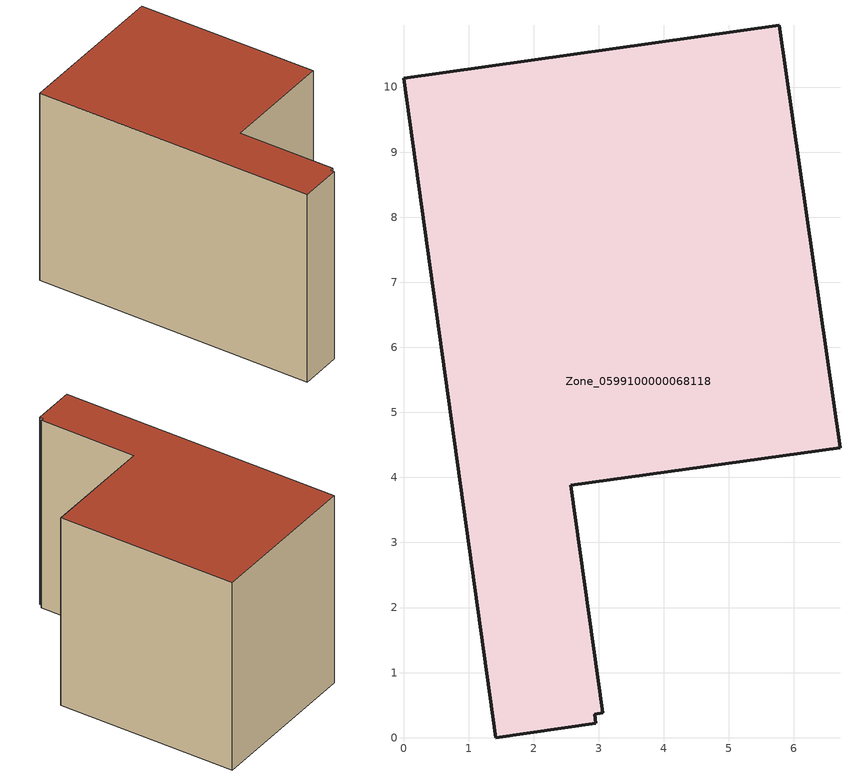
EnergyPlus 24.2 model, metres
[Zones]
Zone_0599100000068118
 floor ground (C_G): 2.96,0.22 1.42,0 0,10.14 5.78,10.95 6.71,4.46 2.57,3.88 3.06,0.38 2.94,0.36 z0
 wall outside (C_F): 5.78,10.95 0,10.14 1.42,0 2.96,0.22 2.94,0.36 3.06,0.38 2.57,3.88 6.71,4.46 5.78,10.95 z0:7.25
 roof outside (C_R): 1.42,0 2.96,0.22 2.94,0.36 3.06,0.38 2.57,3.88 6.71,4.46 5.78,10.95 0,10.14 z7.25
[BUILDING]
Pand.0599100000068118: North Axis=0; Terrain=City; Loads Convergence Tolerance Value=0.04; Temperature Convergence Tolerance Value=0.4; Solar Distribution=FullExterior; Maximum Number of Warmup Days=25; Minimum Number of Warmup Days=1
[Site:Location]
Rotterdam.The.Hague.AP_ZH_NLD Design_Conditions: Latitude=51.96; Longitude=4.45; Time Zone=1; Elevation=-4.5
[SITE:GROUNDTEMPERATURE:BUILDINGSURFACE]
18, 18, 18, 18, 18, 18, 18, 18, 18, 18, 18, 18
[MATERIAL] Thermal Absorptance=0.9; Solar Absorptance=0.7; Visible Absorptance=0.7
Name | Roughness | Thickness | Conductivity | Density | Specific Heat
G.TI.1946 | MediumSmooth | 0.15 | 1 | 540 | 1210
F.TI.1946 | Rough | 0.3 | 0.857143 | 1920 | 840
R.TI.1946 | MediumRough | 0.2 | 0.1 | 1500 | 1000
[CONSTRUCTION]
C_G: G.TI.1946
C_F: F.TI.1946
C_R: R.TI.1946
[ZONE]
Zone_0599100000068118: Type=1; Multiplier=1; Ceiling Height=Autocalculate; Volume=Autocalculate; Floor Area=autocalculate; Part of Total Floor Area=Yes
[ZONEINFILTRATION:DESIGNFLOWRATE]
Infil_Zone_0599100000068118: Zone or ZoneList or Space or SpaceList=Zone_0599100000068118; Schedule=AlwaysOn; Design Flow Rate Calculation Method=Flow/Area; Flow Rate per Floor Area=0.003; Constant Term Coefficient=1; Temperature Term Coefficient=0; Velocity Term Coefficient=0; Velocity Squared Term Coefficient=0
[HVACTEMPLATE:ZONE:IDEALLOADSAIRSYSTEM]
Zone_0599100000068118: Maximum Heating Supply Air Temperature=50; Minimum Cooling Supply Air Temperature=13; Maximum Heating Supply Air Humidity Ratio=0.0156; Minimum Cooling Supply Air Humidity Ratio=0.0077; Heating Limit=NoLimit; Cooling Limit=NoLimit; Dehumidification Control Type=ConstantSensibleHeatRatio; Cooling Sensible Heat Ratio=0.7; Dehumidification Setpoint=60; Humidification Control Type=None; Humidification Setpoint=30; Outdoor Air Method=None; Outdoor Air Flow Rate per Person=0.00944; Outdoor Air Flow Rate per Zone Floor Area=0; Outdoor Air Flow Rate per Zone=0; Demand Controlled Ventilation Type=None; Outdoor Air Economizer Type=NoEconomizer; Heat Recovery Type=None; Sensible Heat Recovery Effectiveness=0.7; Latent Heat Recovery Effectiveness=0.65
[ZONECONTROL:THERMOSTAT]
ThermostatControl_Zone_0599100000068118: Zone or ZoneList=Zone_0599100000068118; Control Type Schedule=DualSetpointControlType; Control 1=Thermostat_Zone_0599100000068118; Temperature Difference Between Cutout And Setpoint=0
[THERMOSTATSETPOINT:DUALSETPOINT]
Thermostat_Zone_0599100000068118: Heating Setpoint Temperature Schedule=HeatingSetpoint_Zone_0599100000068118; Cooling Setpoint Temperature Schedule=CoolingSetpoint_Zone_0599100000068118
[SCHEDULE:COMPACT]
HeatingSetpoint_Zone_0599100000068118: Through: 12/31, For: AllDays, Until: 24:00, 21
CoolingSetpoint_Zone_0599100000068118: Through: 12/31, For: AllDays, Until: 24:00, 24
DualSetpointControlType: Through: 12/31, For: AllDays, Until: 24:00, 4
AlwaysOn: Through: 12/31, For: AllDays, Until: 24:00, 1
